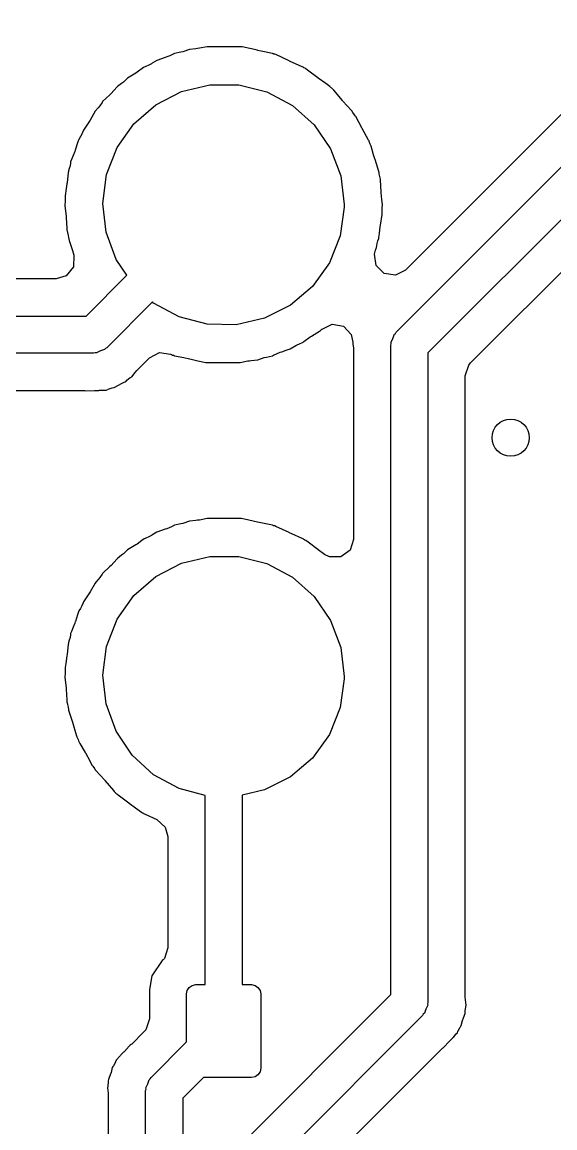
# Model space of a CAD drawing. Extents: x 100.2 to 143.8, y -109.8 to -50.2.
# Drawn here: x 119.36 to 122.23, y -92.62 to -86.67 of the extents above; entities that cross this region are included whole.
import ezdxf

# ---------------------------------------------------------------- set-up
doc = ezdxf.new("R2010")
doc.units = 0
doc.layers.add('BLACK', color=7, linetype='CONTINUOUS')

msp = doc.modelspace()

# ---------------------------------------------------------------- linework, layer by layer
at = {"layer": 'BLACK', "linetype": 'CONTINUOUS'}
for p, q in [((122.849, -86.583), (121.43, -88.0026)), ((121.38, -88.336), (122.974, -86.7419)), ((120.361, -86.7995), (120.32, -86.8081)), ((120.54, -86.7995), (120.361, -86.7995)), ((120.541, -86.7996), (120.54, -86.7995)), ((120.545, -86.7998), (120.541, -86.7996)), ((120.541, -86.7996), (120.541, -86.7996)), ((120.541, -86.7996), (120.541, -86.7996)), ((120.549, -86.8007), (120.545, -86.7998)), ((120.632, -86.8191), (120.549, -86.8007)), ((120.549, -86.8007), (120.549, -86.8007)), ((120.136, -86.8582), (120.091, -86.8734)), ((120.145, -86.8548), (120.136, -86.8582)), ((120.16, -86.848), (120.145, -86.8548)), ((120.186, -86.8367), (120.16, -86.848)), ((120.22, -86.8295), (120.186, -86.8367)), ((120.231, -86.8265), (120.22, -86.8295)), ((120.266, -86.8144), (120.231, -86.8265)), ((120.301, -86.8107), (120.266, -86.8144)), ((120.31, -86.8096), (120.301, -86.8107)), ((120.32, -86.8081), (120.31, -86.8096)), ((120.633, -86.8193), (120.632, -86.8191)), ((120.652, -86.8234), (120.633, -86.8193)), ((120.714, -86.8367), (120.652, -86.8234)), ((120.717, -86.838), (120.714, -86.8367)), ((120.719, -86.8386), (120.717, -86.838)), ((120.72, -86.839), (120.719, -86.8386)), ((120.726, -86.8401), (120.72, -86.839)), ((120.731, -86.8424), (120.726, -86.8401)), ((120.803, -86.8759), (120.731, -86.8424)), ((120.731, -86.8424), (120.731, -86.8424)), ((120.018, -86.9124), (119.984, -86.9375)), ((120.022, -86.9094), (120.018, -86.9124)), ((120.027, -86.9073), (120.022, -86.9094)), ((120.051, -86.8967), (120.027, -86.9073)), ((120.027, -86.9073), (120.027, -86.9073)), ((120.062, -86.8911), (120.051, -86.8967)), ((120.065, -86.8891), (120.062, -86.8911)), ((120.091, -86.8734), (120.065, -86.8891)), ((120.804, -86.8767), (120.803, -86.8759)), ((120.805, -86.877), (120.804, -86.8767)), ((120.873, -86.9073), (120.805, -86.877)), ((120.878, -86.9094), (120.873, -86.9073)), ((120.873, -86.9073), (120.873, -86.9073)), ((120.882, -86.9124), (120.878, -86.9094)), ((120.882, -86.9127), (120.882, -86.9124)), ((120.887, -86.9153), (120.882, -86.9127)), ((120.888, -86.916), (120.887, -86.9153)), ((120.893, -86.9182), (120.888, -86.916)), ((120.902, -86.9252), (120.893, -86.9182)), ((120.958, -86.9676), (120.902, -86.9252)), ((123.115, -86.8833), (121.55, -88.4481)), ((119.929, -86.9722), (119.91, -86.9899)), ((119.933, -86.9686), (119.929, -86.9722)), ((119.929, -86.9722), (119.929, -86.9722)), ((119.977, -86.9423), (119.933, -86.9686)), ((119.984, -86.9375), (119.977, -86.9423)), ((120.96, -86.969), (120.958, -86.9676)), ((121, -86.9984), (120.96, -86.969)), ((119.874, -87.0183), (119.844, -87.0525)), ((119.878, -87.0145), (119.874, -87.0183)), ((119.874, -87.0183), (119.874, -87.0183)), ((119.9, -86.9981), (119.878, -87.0145)), ((119.91, -86.9899), (119.9, -86.9981)), ((120.085, -87.1124), (120.223, -87.0408)), ((120.223, -87.0408), (120.375, -87.0043)), ((120.375, -87.0043), (120.531, -87.0051)), ((120.531, -87.0051), (120.683, -87.0432)), ((120.683, -87.0432), (120.821, -87.1163)), ((121.022, -87.0145), (121, -86.9984)), ((121.026, -87.0183), (121.022, -87.0145)), ((121.03, -87.0218), (121.026, -87.0183)), ((121.032, -87.0235), (121.03, -87.0216)), ((121.03, -87.0216), (121.03, -87.0218)), ((121.036, -87.0272), (121.032, -87.0235)), ((121.032, -87.0235), (121.032, -87.0235)), ((121.04, -87.0305), (121.036, -87.0272)), ((121.043, -87.0346), (121.04, -87.0305)), ((121.09, -87.0899), (121.043, -87.0346)), ((121.043, -87.0346), (121.043, -87.0346)), ((119.795, -87.1), (119.783, -87.1185)), ((119.798, -87.0955), (119.795, -87.1)), ((119.795, -87.1), (119.795, -87.1)), ((119.838, -87.0582), (119.798, -87.0955)), ((119.844, -87.0525), (119.838, -87.0582)), ((121.092, -87.0923), (121.09, -87.0899)), ((121.138, -87.1435), (121.092, -87.0923)), ((119.758, -87.1473), (119.731, -87.1945)), ((119.775, -87.1291), (119.758, -87.1473)), ((119.783, -87.1185), (119.775, -87.1291)), ((119.967, -87.2151), (120.085, -87.1124)), ((120.821, -87.1163), (120.938, -87.2201)), ((121.142, -87.1473), (121.138, -87.1435)), ((121.138, -87.1435), (121.138, -87.1435)), ((121.144, -87.1518), (121.142, -87.1473)), ((121.146, -87.1545), (121.144, -87.1518)), ((121.154, -87.1657), (121.146, -87.1545)), ((119.727, -87.2006), (119.695, -87.2484)), ((119.731, -87.1945), (119.727, -87.2006)), ((119.877, -87.3428), (119.967, -87.2151)), ((120.938, -87.2201), (121.026, -87.3489)), ((121.159, -87.1716), (121.154, -87.1657)), ((121.162, -87.1763), (121.159, -87.1716)), ((121.194, -87.2374), (121.162, -87.1763)), ((121.162, -87.1763), (121.162, -87.1763)), ((119.686, -87.271), (119.679, -87.2838)), ((119.693, -87.2533), (119.686, -87.271)), ((119.695, -87.2484), (119.693, -87.2533)), ((119.693, -87.2533), (119.693, -87.2533)), ((121.196, -87.2408), (121.194, -87.2374)), ((121.231, -87.3022), (121.196, -87.2408)), ((119.662, -87.3219), (119.654, -87.3468)), ((119.667, -87.3071), (119.662, -87.3219)), ((119.669, -87.3022), (119.667, -87.3071)), ((119.667, -87.3071), (119.667, -87.3071)), ((119.679, -87.2838), (119.669, -87.3022)), ((119.82, -87.4884), (119.877, -87.3428)), ((121.233, -87.3071), (121.231, -87.3022)), ((121.234, -87.3097), (121.233, -87.3071)), ((121.24, -87.3253), (121.234, -87.3097)), ((121.245, -87.3351), (121.24, -87.3253)), ((121.258, -87.3814), (121.245, -87.3351)), ((119.64, -87.3847), (119.631, -87.4079)), ((119.649, -87.3632), (119.64, -87.3847)), ((119.651, -87.3571), (119.649, -87.3632)), ((119.654, -87.3468), (119.651, -87.3571)), ((121.026, -87.3489), (121.081, -87.495)), ((121.264, -87.4036), (121.258, -87.3814)), ((119.619, -87.4552), (119.615, -87.4673)), ((119.623, -87.4407), (119.619, -87.4552)), ((119.625, -87.4252), (119.623, -87.4407)), ((119.626, -87.4199), (119.625, -87.4252)), ((119.631, -87.4079), (119.626, -87.4199)), ((121.266, -87.4079), (121.264, -87.4036)), ((121.273, -87.4295), (121.266, -87.4079)), ((121.286, -87.4722), (121.273, -87.4295)), ((119.613, -87.4774), (119.607, -87.5329)), ((119.614, -87.4722), (119.613, -87.4774)), ((119.615, -87.4673), (119.614, -87.4722)), ((119.615, -87.4673), (119.615, -87.4673)), ((119.8, -87.6432), (119.82, -87.4884)), ((121.081, -87.495), (121.1, -87.65)), ((121.287, -87.4774), (121.286, -87.4722)), ((121.288, -87.4834), (121.287, -87.4774)), ((121.291, -87.4993), (121.288, -87.4834)), ((121.295, -87.5132), (121.291, -87.4993)), ((121.295, -87.5186), (121.295, -87.5132)), ((121.298, -87.5809), (121.295, -87.5186)), ((121.295, -87.5186), (121.295, -87.5186)), ((119.602, -87.5634), (119.596, -87.6022)), ((119.606, -87.5387), (119.602, -87.5634)), ((119.607, -87.5329), (119.606, -87.5387)), ((121.298, -87.586), (121.298, -87.5809)), ((119.596, -87.6355), (119.595, -87.65)), ((119.596, -87.6022), (119.596, -87.6076)), ((119.596, -87.6076), (119.597, -87.62)), ((119.597, -87.62), (119.596, -87.6355)), ((121.302, -87.6218), (121.298, -87.586)), ((121.305, -87.65), (121.302, -87.6218)), ((119.595, -87.65), (119.595, -87.6552)), ((119.595, -87.6552), (119.595, -87.6552)), ((119.595, -87.6552), (119.602, -87.714)), ((119.817, -87.7984), (119.8, -87.6432)), ((121.1, -87.6636), (121.078, -87.8182)), ((121.1, -87.65), (121.1, -87.6636)), ((121.303, -87.68), (121.304, -87.6645)), ((121.304, -87.6978), (121.303, -87.68)), ((121.303, -87.703), (121.304, -87.6978)), ((121.304, -87.6645), (121.305, -87.6552)), ((121.305, -87.6552), (121.305, -87.65)), ((119.602, -87.714), (119.602, -87.7191)), ((119.602, -87.7191), (119.605, -87.779)), ((121.294, -87.7613), (121.303, -87.703)), ((121.78, -88.5022), (122.54, -87.7422)), ((119.605, -87.779), (119.605, -87.7868)), ((119.605, -87.7868), (119.607, -87.7919)), ((119.607, -87.7919), (119.607, -87.7919)), ((119.607, -87.7919), (119.609, -87.8007)), ((119.609, -87.8007), (119.612, -87.8166)), ((119.612, -87.8166), (119.614, -87.8278)), ((119.871, -87.9451), (119.817, -87.7984)), ((121.078, -87.8182), (121.02, -87.9631)), ((121.286, -87.8278), (121.289, -87.8057)), ((121.289, -87.8057), (121.293, -87.7671)), ((121.293, -87.7671), (121.294, -87.7613)), ((119.614, -87.8278), (119.618, -87.843)), ((119.618, -87.843), (119.634, -87.8921)), ((121.274, -87.8801), (121.277, -87.8593)), ((121.277, -87.8593), (121.281, -87.8449)), ((121.281, -87.8449), (121.285, -87.8327)), ((121.285, -87.8327), (121.286, -87.8278)), ((121.285, -87.8327), (121.285, -87.8327)), ((119.634, -87.8921), (119.636, -87.8964)), ((119.636, -87.8964), (119.643, -87.923)), ((119.643, -87.9242), (119.641, -87.9853)), ((119.643, -87.923), (119.643, -87.9242)), ((121.262, -87.9171), (121.268, -87.8958)), ((121.271, -87.9775), (121.262, -87.9171)), ((121.268, -87.8958), (121.274, -87.8801)), ((119.641, -87.9853), (119.602, -88.0332)), ((119.928, -88.0304), (119.871, -87.9451)), ((121.02, -87.9631), (120.928, -88.09)), ((121.315, -88.0208), (121.271, -87.9775)), ((119.548, -88.0495), (119.005, -88.0495)), ((119.602, -88.0332), (119.548, -88.0495)), ((119.709, -88.25), (119.928, -88.0304)), ((121.375, -88.0304), (121.315, -88.0208)), ((121.43, -88.0026), (121.375, -88.0304)), ((120.928, -88.09), (120.81, -88.1914)), ((120.067, -88.1742), (119.821, -88.4207)), ((120.073, -88.1798), (120.067, -88.1742)), ((120.211, -88.2544), (120.073, -88.1798)), ((120.81, -88.1914), (120.67, -88.2616)), ((118.8, -88.25), (119.709, -88.25)), ((120.362, -88.294), (120.211, -88.2544)), ((120.518, -88.2964), (120.362, -88.294)), ((120.67, -88.2616), (120.518, -88.2964)), ((120.98, -88.3197), (121.035, -88.2934)), ((121.035, -88.2934), (121.095, -88.3047)), ((120.923, -88.3577), (120.952, -88.3407)), ((120.952, -88.3407), (120.967, -88.3314)), ((120.967, -88.3314), (120.972, -88.3273)), ((120.972, -88.3273), (120.979, -88.3202)), ((120.979, -88.3202), (120.98, -88.3197)), ((121.095, -88.3047), (121.137, -88.3491)), ((121.137, -88.3491), (121.145, -88.3906)), ((121.362, -88.3702), (121.37, -88.3479)), ((121.37, -88.3479), (121.376, -88.3432)), ((121.376, -88.3432), (121.38, -88.336)), ((120.809, -88.4266), (120.838, -88.4089)), ((120.838, -88.4089), (120.849, -88.4033)), ((120.849, -88.4033), (120.855, -88.4008)), ((120.855, -88.4008), (120.878, -88.3906)), ((120.878, -88.3906), (120.882, -88.3876)), ((120.882, -88.3876), (120.916, -88.3625)), ((120.882, -88.3876), (120.882, -88.3876)), ((120.916, -88.3625), (120.923, -88.3577)), ((121.145, -88.3906), (121.145, -88.3918)), ((121.145, -88.3918), (121.146, -88.4008)), ((121.146, -88.4008), (121.146, -88.4008)), ((121.146, -88.4008), (121.149, -88.4207)), ((121.35, -88.4067), (121.353, -88.399)), ((121.35, -91.9038), (121.35, -88.4067)), ((121.352, -88.391), (121.362, -88.3702)), ((121.353, -88.399), (121.352, -88.391)), ((119.75, -88.45), (118.8, -88.45)), ((119.758, -88.4475), (119.75, -88.45)), ((119.766, -88.4488), (119.758, -88.4475)), ((119.787, -88.4381), (119.766, -88.4488)), ((119.809, -88.4309), (119.787, -88.4381)), ((119.814, -88.4244), (119.809, -88.4309)), ((119.821, -88.4207), (119.814, -88.4244)), ((119.982, -88.5432), (120.051, -88.4742)), ((120.051, -88.4742), (120.105, -88.4464)), ((120.105, -88.4464), (120.163, -88.4544)), ((120.163, -88.4544), (120.169, -88.4576)), ((120.169, -88.4576), (120.169, -88.4576)), ((120.169, -88.4576), (120.174, -88.4599)), ((120.174, -88.4599), (120.18, -88.461)), ((120.18, -88.461), (120.181, -88.4615)), ((120.181, -88.4615), (120.183, -88.462)), ((120.183, -88.462), (120.186, -88.4633)), ((120.186, -88.4633), (120.235, -88.4738)), ((120.235, -88.4738), (120.267, -88.4807)), ((120.634, -88.4856), (120.669, -88.4735)), ((120.669, -88.4735), (120.68, -88.4705)), ((120.68, -88.4705), (120.714, -88.4633)), ((120.714, -88.4633), (120.719, -88.4612)), ((120.719, -88.4612), (120.755, -88.4452)), ((120.719, -88.4612), (120.719, -88.4612)), ((120.755, -88.4452), (120.764, -88.4418)), ((120.764, -88.4418), (120.787, -88.434)), ((120.787, -88.434), (120.809, -88.4266)), ((121.149, -88.4207), (121.15, -88.434)), ((121.15, -88.434), (121.15, -89.453)), ((121.55, -88.4481), (121.55, -91.9452)), ((120.267, -88.4807), (120.268, -88.4809)), ((120.268, -88.4809), (120.311, -88.4904)), ((120.311, -88.4904), (120.355, -88.5002)), ((120.355, -88.5002), (120.359, -88.5004)), ((120.359, -88.5004), (120.359, -88.5004)), ((120.359, -88.5004), (120.359, -88.5004)), ((120.359, -88.5004), (120.36, -88.5005)), ((120.36, -88.5005), (120.539, -88.5005)), ((120.539, -88.5005), (120.58, -88.4919)), ((120.58, -88.4919), (120.59, -88.4904)), ((120.59, -88.4904), (120.599, -88.4893)), ((120.599, -88.4893), (120.634, -88.4856)), ((121.751, -88.5722), (121.77, -88.514)), ((121.77, -88.514), (121.78, -88.5022)), ((119.929, -88.5957), (119.947, -88.5814)), ((119.947, -88.5814), (119.955, -88.5765)), ((119.955, -88.5765), (119.973, -88.5532)), ((119.973, -88.5532), (119.982, -88.5432)), ((121.751, -91.9179), (121.751, -88.5722)), ((119.005, -88.6505), (119.696, -88.6505)), ((119.696, -88.6505), (119.701, -88.6508)), ((119.701, -88.6508), (119.705, -88.6524)), ((119.705, -88.6524), (119.755, -88.6506)), ((119.755, -88.6506), (119.758, -88.6505)), ((119.758, -88.6505), (119.778, -88.6505)), ((119.778, -88.6505), (119.782, -88.6497)), ((119.782, -88.6497), (119.788, -88.6493)), ((119.788, -88.6493), (119.804, -88.6487)), ((119.804, -88.6487), (119.808, -88.6486)), ((119.808, -88.6486), (119.817, -88.6482)), ((119.817, -88.6482), (119.826, -88.6446)), ((119.826, -88.6446), (119.828, -88.6437)), ((119.826, -88.6446), (119.826, -88.6446)), ((119.828, -88.6437), (119.849, -88.6373)), ((119.849, -88.6373), (119.86, -88.6352)), ((119.86, -88.6352), (119.883, -88.6212)), ((119.883, -88.6212), (119.896, -88.6145)), ((119.896, -88.6145), (119.914, -88.6068)), ((119.914, -88.6068), (119.92, -88.604)), ((119.914, -88.6068), (119.914, -88.6068)), ((119.92, -88.604), (119.925, -88.6)), ((119.925, -88.6), (119.929, -88.5957)), ((120.231, -89.3665), (120.22, -89.3695)), ((120.266, -89.3544), (120.231, -89.3665)), ((120.301, -89.3507), (120.266, -89.3544)), ((120.31, -89.3496), (120.301, -89.3507)), ((120.32, -89.3481), (120.31, -89.3496)), ((120.361, -89.3395), (120.32, -89.3481)), ((120.54, -89.3395), (120.361, -89.3395)), ((120.541, -89.3396), (120.54, -89.3395)), ((120.545, -89.3398), (120.541, -89.3396)), ((120.541, -89.3396), (120.541, -89.3396)), ((120.541, -89.3396), (120.541, -89.3396)), ((120.562, -89.3435), (120.545, -89.3398)), ((120.632, -89.3591), (120.562, -89.3435)), ((120.633, -89.3593), (120.632, -89.3591)), ((120.659, -89.3648), (120.633, -89.3593)), ((120.714, -89.3767), (120.659, -89.3648)), ((120.091, -89.4134), (120.064, -89.4295)), ((120.136, -89.3982), (120.091, -89.4134)), ((120.145, -89.3948), (120.136, -89.3982)), ((120.169, -89.3843), (120.145, -89.3948)), ((120.186, -89.3767), (120.169, -89.3843)), ((120.22, -89.3695), (120.186, -89.3767)), ((120.717, -89.378), (120.714, -89.3767)), ((120.719, -89.3786), (120.717, -89.378)), ((120.72, -89.379), (120.719, -89.3786)), ((120.726, -89.3801), (120.72, -89.379)), ((120.731, -89.3824), (120.726, -89.3801)), ((120.803, -89.4159), (120.731, -89.3824)), ((120.731, -89.3824), (120.731, -89.3824)), ((120.804, -89.4167), (120.803, -89.4159)), ((120.818, -89.423), (120.804, -89.4167)), ((120.873, -89.4473), (120.818, -89.423)), ((119.977, -89.4823), (119.933, -89.5086)), ((119.984, -89.4775), (119.977, -89.4823)), ((120.01, -89.4582), (119.984, -89.4775)), ((120.022, -89.4494), (120.01, -89.4582)), ((120.027, -89.4473), (120.022, -89.4494)), ((120.051, -89.4367), (120.027, -89.4473)), ((120.027, -89.4473), (120.027, -89.4473)), ((120.062, -89.4311), (120.051, -89.4367)), ((120.064, -89.4295), (120.062, -89.4311)), ((120.878, -89.4494), (120.873, -89.4473)), ((120.873, -89.4473), (120.873, -89.4473)), ((120.882, -89.4524), (120.878, -89.4494)), ((120.882, -89.4527), (120.882, -89.4524)), ((120.887, -89.4553), (120.882, -89.4527)), ((120.888, -89.456), (120.887, -89.4553)), ((120.893, -89.4582), (120.888, -89.456)), ((120.905, -89.4675), (120.893, -89.4582)), ((120.958, -89.5076), (120.905, -89.4675)), ((121.15, -89.453), (121.131, -89.5112)), ((119.9, -89.5381), (119.878, -89.5545)), ((119.91, -89.5299), (119.9, -89.5381)), ((119.929, -89.5122), (119.91, -89.5299)), ((119.933, -89.5086), (119.929, -89.5122)), ((119.929, -89.5122), (119.929, -89.5122)), ((120.223, -89.5808), (120.375, -89.5443)), ((120.375, -89.5443), (120.531, -89.5451)), ((120.531, -89.5451), (120.683, -89.5832)), ((120.96, -89.509), (120.958, -89.5076)), ((120.993, -89.5331), (120.96, -89.509)), ((121.02, -89.5472), (120.993, -89.5331)), ((121.131, -89.5112), (121.082, -89.5472)), ((119.838, -89.5982), (119.798, -89.6355)), ((119.844, -89.5925), (119.838, -89.5982)), ((119.874, -89.5583), (119.844, -89.5925)), ((119.878, -89.5545), (119.874, -89.5583)), ((119.874, -89.5583), (119.874, -89.5583)), ((120.085, -89.6524), (120.223, -89.5808)), ((120.683, -89.5832), (120.821, -89.6563)), ((121.082, -89.5472), (121.02, -89.5472)), ((119.783, -89.6585), (119.775, -89.6691)), ((119.795, -89.64), (119.783, -89.6585)), ((119.798, -89.6355), (119.795, -89.64)), ((119.795, -89.64), (119.795, -89.64)), ((119.967, -89.7551), (120.085, -89.6524)), ((120.821, -89.6563), (120.938, -89.7601)), ((119.758, -89.6873), (119.731, -89.7345)), ((119.762, -89.6832), (119.758, -89.6873)), ((119.775, -89.6691), (119.762, -89.6832)), ((119.727, -89.7406), (119.695, -89.7884)), ((119.731, -89.7345), (119.727, -89.7406)), ((119.877, -89.8828), (119.967, -89.7551)), ((120.938, -89.7601), (121.026, -89.8889)), ((119.669, -89.8422), (119.667, -89.8471)), ((119.671, -89.8377), (119.669, -89.8422)), ((119.679, -89.8238), (119.671, -89.8377)), ((119.686, -89.811), (119.679, -89.8238)), ((119.693, -89.7933), (119.686, -89.811)), ((119.695, -89.7884), (119.693, -89.7933)), ((119.693, -89.7933), (119.693, -89.7933)), ((119.651, -89.8971), (119.649, -89.9032)), ((119.652, -89.8947), (119.651, -89.8971)), ((119.663, -89.8587), (119.652, -89.8947)), ((119.667, -89.8471), (119.663, -89.8587)), ((119.667, -89.8471), (119.667, -89.8471)), ((119.82, -90.0284), (119.877, -89.8828)), ((121.026, -89.8889), (121.081, -90.035)), ((119.626, -89.9599), (119.625, -89.9652)), ((119.631, -89.9479), (119.626, -89.9599)), ((119.64, -89.9247), (119.631, -89.9479)), ((119.649, -89.9032), (119.64, -89.9247)), ((119.613, -90.0174), (119.607, -90.0729)), ((119.614, -90.0122), (119.613, -90.0174)), ((119.615, -90.0073), (119.614, -90.0122)), ((119.619, -89.9952), (119.615, -90.0073)), ((119.615, -90.0073), (119.615, -90.0073)), ((119.623, -89.9807), (119.619, -89.9952)), ((119.625, -89.9652), (119.623, -89.9807)), ((119.606, -90.0787), (119.6, -90.12)), ((119.607, -90.0729), (119.606, -90.0787)), ((119.8, -90.1832), (119.82, -90.0284)), ((121.081, -90.035), (121.1, -90.19)), ((119.6, -90.12), (119.596, -90.1422)), ((119.596, -90.1755), (119.595, -90.19)), ((119.595, -90.19), (119.595, -90.1952)), ((119.595, -90.1952), (119.595, -90.1952)), ((119.595, -90.1952), (119.602, -90.254)), ((119.596, -90.1422), (119.597, -90.1582)), ((119.597, -90.16), (119.596, -90.1755)), ((119.597, -90.1582), (119.597, -90.16)), ((119.817, -90.3384), (119.8, -90.1832)), ((121.1, -90.19), (121.1, -90.2036)), ((119.602, -90.254), (119.602, -90.2591)), ((119.602, -90.2591), (119.605, -90.3158)), ((121.1, -90.2036), (121.078, -90.3582)), ((119.605, -90.3158), (119.605, -90.3268)), ((119.605, -90.3268), (119.607, -90.3319)), ((119.607, -90.3319), (119.607, -90.3319)), ((119.607, -90.3319), (119.609, -90.3407)), ((119.609, -90.3407), (119.612, -90.3566)), ((119.612, -90.3566), (119.614, -90.3678)), ((119.614, -90.3678), (119.615, -90.3727)), ((119.615, -90.3727), (119.634, -90.4321)), ((119.871, -90.4851), (119.817, -90.3384)), ((121.078, -90.3582), (121.02, -90.5031)), ((119.634, -90.4321), (119.636, -90.4364)), ((119.636, -90.4364), (119.655, -90.5049)), ((119.958, -90.6147), (119.871, -90.4851)), ((119.655, -90.5049), (119.657, -90.5097)), ((119.657, -90.5097), (119.66, -90.5147)), ((119.66, -90.5147), (119.666, -90.5303)), ((119.666, -90.5303), (119.669, -90.5378)), ((119.669, -90.5378), (119.676, -90.5508)), ((119.676, -90.5508), (119.704, -90.5992)), ((121.02, -90.5031), (120.928, -90.63)), ((119.704, -90.5992), (119.706, -90.6026)), ((119.706, -90.6026), (119.729, -90.6455)), ((120.073, -90.7198), (119.958, -90.6147)), ((119.729, -90.6455), (119.741, -90.6684)), ((119.741, -90.6684), (119.746, -90.6743)), ((119.746, -90.6743), (119.754, -90.6855)), ((120.928, -90.63), (120.81, -90.7314)), ((119.754, -90.6855), (119.756, -90.6882)), ((119.756, -90.6882), (119.758, -90.6927)), ((119.758, -90.6927), (119.762, -90.6965)), ((119.762, -90.6965), (119.762, -90.6965)), ((119.762, -90.6965), (119.808, -90.7477)), ((120.211, -90.7944), (120.073, -90.7198)), ((120.81, -90.7314), (120.67, -90.8016)), ((119.808, -90.7477), (119.81, -90.7501)), ((119.81, -90.7501), (119.857, -90.8054)), ((120.35, -90.8309), (120.211, -90.7944)), ((119.857, -90.8054), (119.857, -90.8054)), ((119.857, -90.8054), (119.86, -90.8095)), ((119.86, -90.8095), (119.864, -90.8128)), ((119.864, -90.8128), (119.868, -90.8165)), ((119.868, -90.8165), (119.868, -90.8165)), ((119.868, -90.8165), (119.87, -90.8184)), ((119.87, -90.8184), (119.87, -90.8182)), ((119.87, -90.8182), (119.874, -90.8217)), ((119.874, -90.8217), (119.878, -90.8255)), ((119.878, -90.8255), (119.882, -90.8286)), ((119.882, -90.8286), (119.882, -90.8286)), ((119.882, -90.8286), (119.94, -90.871)), ((120.35, -91.85), (120.35, -90.8309)), ((120.67, -90.8016), (120.55, -90.8291)), ((120.55, -90.8291), (120.55, -91.85)), ((119.94, -90.871), (119.942, -90.8724)), ((119.942, -90.8724), (119.975, -90.8977)), ((119.975, -90.8977), (120.007, -90.9218)), ((120.007, -90.9218), (120.012, -90.924)), ((120.012, -90.924), (120.013, -90.9247)), ((120.013, -90.9247), (120.018, -90.9273)), ((120.018, -90.9273), (120.018, -90.9276)), ((120.018, -90.9276), (120.022, -90.9306)), ((120.022, -90.9306), (120.027, -90.9327)), ((120.027, -90.9327), (120.027, -90.9327)), ((120.027, -90.9327), (120.091, -90.961)), ((120.091, -90.961), (120.136, -91.002)), ((120.136, -91.002), (120.15, -91.0515)), ((120.15, -91.0515), (120.15, -91.651)), ((120.15, -91.651), (120.131, -91.7092)), ((120.119, -91.7194), (120.064, -91.8023)), ((120.125, -91.7156), (120.119, -91.7194)), ((120.131, -91.7092), (120.125, -91.7156)), ((120.064, -91.8023), (120.05, -91.8753)), ((120.254, -91.8809), (120.265, -91.8646)), ((120.265, -91.8646), (120.281, -91.8538)), ((120.281, -91.8538), (120.3, -91.85)), ((120.3, -91.85), (120.35, -91.85)), ((120.55, -91.85), (120.6, -91.85)), ((120.6, -91.85), (120.619, -91.8538)), ((120.619, -91.8538), (120.635, -91.8646)), ((120.635, -91.8646), (120.646, -91.8809)), ((120.05, -91.8753), (120.05, -92.0345)), ((120.25, -91.9), (120.254, -91.8809)), ((120.25, -92.1586), (120.25, -91.9)), ((120.479, -92.775), (121.35, -91.9038)), ((120.646, -91.8809), (120.65, -91.9)), ((120.65, -91.9), (120.65, -92.3)), ((121.752, -91.9312), (121.751, -91.9179)), ((121.539, -91.9817), (121.531, -92.004)), ((121.549, -91.9608), (121.539, -91.9817)), ((121.55, -91.9452), (121.548, -91.9529)), ((121.548, -91.9529), (121.549, -91.9608)), ((121.751, -91.9921), (121.754, -91.9692)), ((121.756, -91.9601), (121.752, -91.9312)), ((121.754, -91.969), (121.756, -91.9601)), ((121.754, -91.9692), (121.754, -91.969)), ((120.05, -92.0345), (120.031, -92.0927)), ((121.521, -92.0159), (120.65, -92.8871)), ((121.525, -92.0087), (121.521, -92.0159)), ((121.531, -92.004), (121.525, -92.0087)), ((121.73, -92.069), (121.736, -92.0431)), ((121.736, -92.0431), (121.741, -92.0293)), ((121.741, -92.0293), (121.75, -92.0046)), ((121.75, -92.0046), (121.751, -91.9983)), ((121.751, -91.9983), (121.751, -91.9921)), ((120.021, -92.1045), (119.955, -92.1702)), ((120.031, -92.0927), (120.021, -92.1045)), ((121.709, -92.1085), (121.712, -92.1001)), ((121.712, -92.1001), (121.713, -92.0979)), ((121.713, -92.0979), (121.723, -92.0785)), ((121.723, -92.0785), (121.725, -92.0766)), ((121.725, -92.0766), (121.73, -92.069)), ((121.725, -92.0766), (121.725, -92.0766)), ((120.059, -92.3498), (120.25, -92.1586)), ((121.633, -92.1906), (121.666, -92.1544)), ((121.666, -92.1544), (121.669, -92.1517)), ((121.669, -92.1517), (121.683, -92.1379)), ((121.683, -92.1379), (121.685, -92.1342)), ((121.685, -92.1342), (121.689, -92.1303)), ((121.689, -92.1303), (121.703, -92.1152)), ((121.703, -92.1152), (121.709, -92.1085)), ((119.911, -92.214), (119.897, -92.2278)), ((119.914, -92.2113), (119.911, -92.214)), ((119.941, -92.1818), (119.914, -92.2113)), ((119.947, -92.1751), (119.941, -92.1818)), ((119.952, -92.1729), (119.947, -92.1751)), ((119.955, -92.1702), (119.952, -92.1729)), ((120.879, -92.9412), (121.625, -92.1955)), ((121.625, -92.1955), (121.628, -92.1928)), ((121.628, -92.1928), (121.633, -92.1906)), ((119.867, -92.2678), (119.857, -92.2872)), ((119.868, -92.2656), (119.867, -92.2678)), ((119.871, -92.2571), (119.868, -92.2656)), ((119.868, -92.2656), (119.868, -92.2656)), ((119.891, -92.2354), (119.871, -92.2571)), ((119.895, -92.2315), (119.891, -92.2354)), ((119.897, -92.2278), (119.895, -92.2315)), ((119.839, -92.3364), (119.832, -92.3546)), ((119.844, -92.3226), (119.839, -92.3364)), ((119.848, -92.3055), (119.844, -92.3226)), ((119.85, -92.2966), (119.848, -92.3055)), ((119.855, -92.2891), (119.85, -92.2966)), ((119.857, -92.2872), (119.855, -92.2891)), ((119.855, -92.2891), (119.855, -92.2891)), ((120.635, -92.3354), (120.619, -92.3462)), ((120.646, -92.3191), (120.635, -92.3354)), ((120.65, -92.3), (120.646, -92.3191)), ((119.826, -92.3964), (119.824, -92.4056)), ((119.829, -92.3736), (119.826, -92.3964)), ((119.83, -92.3611), (119.829, -92.3674)), ((119.829, -92.3674), (119.829, -92.3736)), ((119.832, -92.3546), (119.83, -92.3611)), ((120.031, -92.4049), (120.041, -92.384)), ((120.041, -92.384), (120.049, -92.3617)), ((120.049, -92.3617), (120.055, -92.357)), ((120.055, -92.357), (120.059, -92.3498)), ((120.341, -92.35), (120.23, -92.4619)), ((120.6, -92.35), (120.341, -92.35)), ((120.619, -92.3462), (120.6, -92.35)), ((119.824, -92.4056), (119.828, -92.4345)), ((119.828, -92.4345), (119.829, -92.4478)), ((119.829, -92.4478), (119.829, -97.726)), ((120.03, -92.4205), (120.032, -92.4128)), ((120.03, -97.7795), (120.03, -92.4205)), ((120.032, -92.4128), (120.031, -92.4049)), ((120.23, -92.4619), (120.23, -97.7381))]:
    msp.add_line(p, q, dxfattribs=at)
at = {"layer": 'BLACK'}
msp.add_circle((121.996, -88.905), 0.1, dxfattribs=at)

doc.saveas('drawing.dxf')
